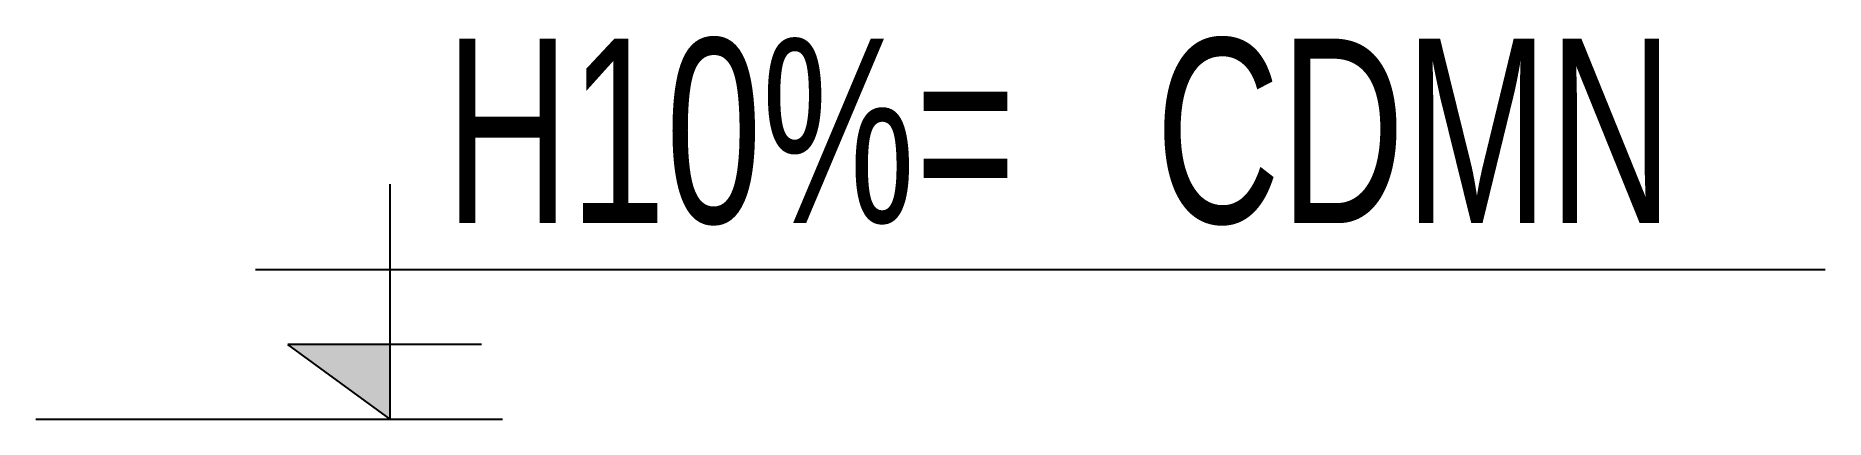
# Model space of a CAD drawing. Header units: inches. Extents: x 31.4 to 47, y 4.6 to 7.9.
import ezdxf

# ---------------------------------------------------------------- set-up
doc = ezdxf.new("R2010")
doc.units = ezdxf.units.IN
doc.header["$MEASUREMENT"] = 0
doc.linetypes.add('DASHED', pattern=[0.75, 0.5, -0.25])
doc.layers.add('2', color=2, linetype='Continuous')
doc.layers.add('4', color=4, linetype='DASHED')
doc.styles.add('2', font='vn_vni.shx', dxfattribs={"width": 0.7, "height": 1.6})

msp = doc.modelspace()

# ---------------------------------------------------------------- linework, layer by layer
for p in [(35.297, 5.212), (34.505, 4.565)]:
    msp.add_line(p, (33.617, 5.212))
msp.add_solid([(33.617, 5.212), (34.505, 5.212), (34.505, 4.565)])
at = {"layer": '2'}
for p, q in [((34.505, 4.565), (34.505, 6.603)), ((33.338, 5.865), (46.96, 5.865)), ((31.43, 4.565), (35.482, 4.565))]:
    msp.add_line(p, q, dxfattribs=at)

# ---------------------------------------------------------------- texts
at = {"layer": '4', "style": '2', "width": 0.7}
msp.add_text('H10%=', height=1.6, dxfattribs=at).set_placement((34.983, 6.266))
msp.add_attdef('CDMN', (41.148, 6.266), '', height=1.6, dxfattribs=at)

doc.saveas('drawing.dxf')
